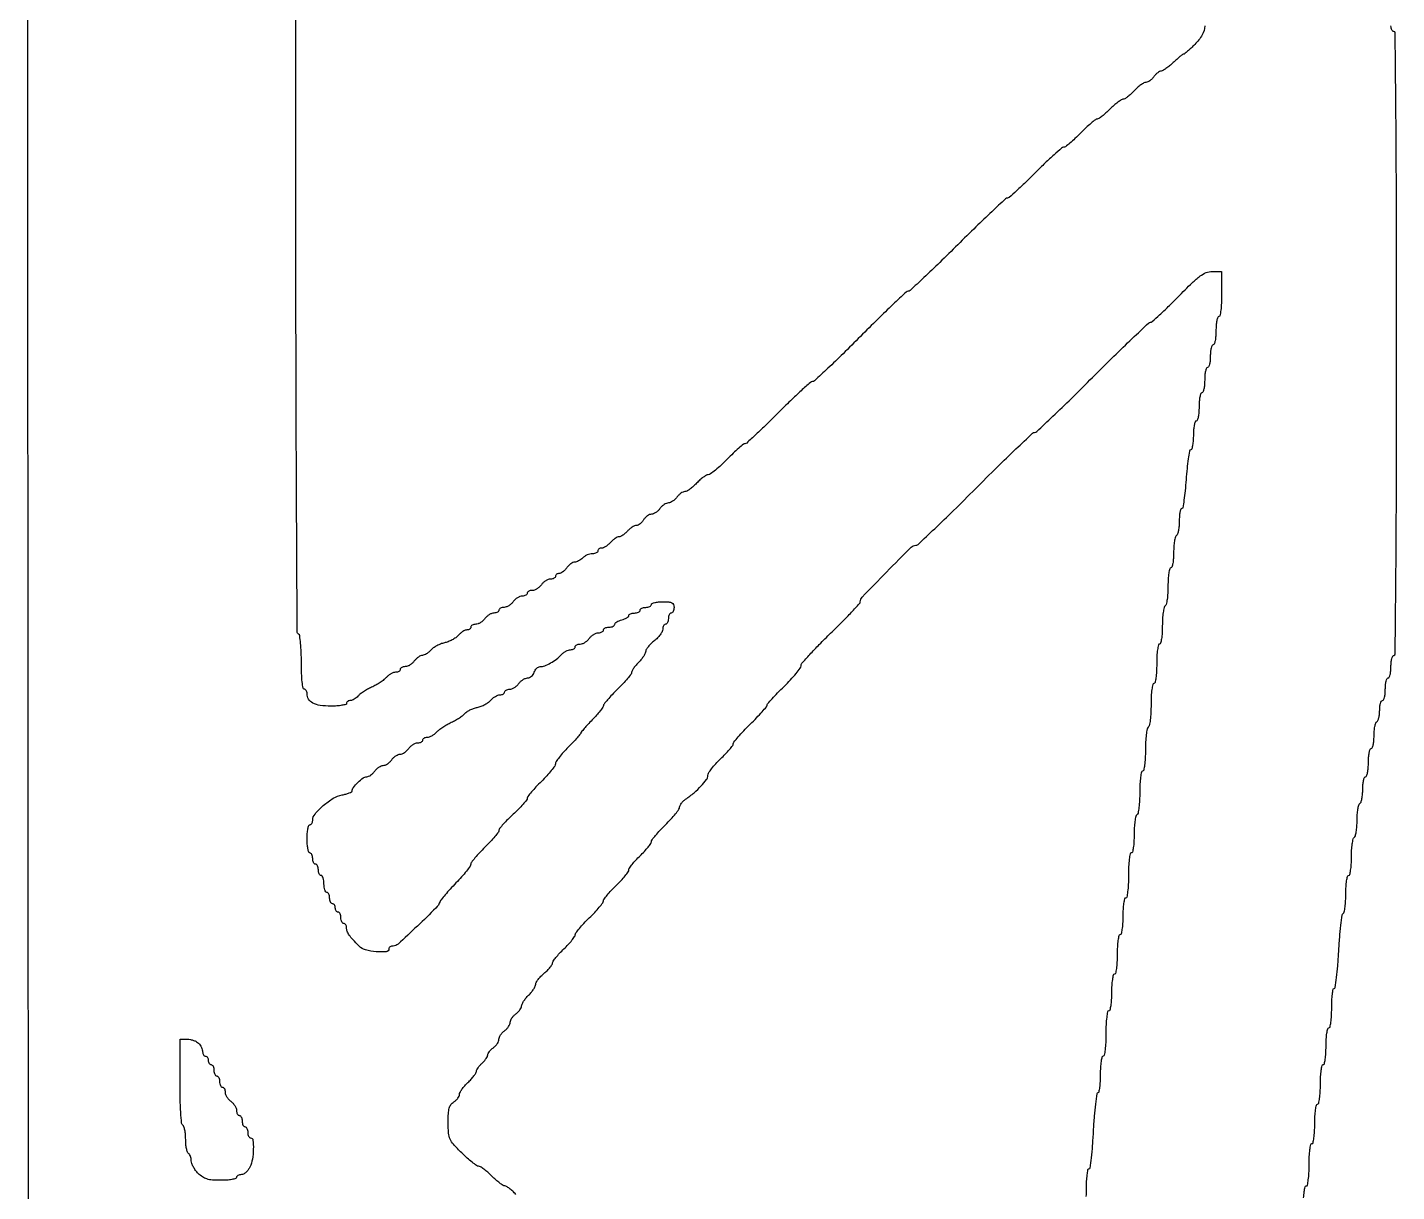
# Model space of a CAD drawing. Extents: x 70 to 555, y 312 to 2125.
# Drawn here: x 69.9 to 555, y 806 to 1218.5 of the extents above; entities that cross this region are included whole.
import ezdxf

# ---------------------------------------------------------------- set-up
doc = ezdxf.new("R2010")
doc.units = 0

msp = doc.modelspace()

# ---------------------------------------------------------------- linework, layer by layer
for points in [[(70.50177, 1779.502669, 0.000006), (70.250445, 1639.375, 0.00033)], [(70.057156, 1466.885076, 0.000115), (70, 1218.5, 0.000115), (70.057156, 970.114924, 0.00033), (70.250445, 797.625, 0.000006), (70.50177, 657.497331, 0.413685)], [(487.051183, 1218.981889, -0.127488), (486.13185, 1215.810752, -0.062486), (483.533333, 1212.466667, -0.007295), (482.165628, 1211.1383, -0.010814), (480.92566, 1210.018333, -0.006227), (479.861016, 1209.120662, -0.173732), (479.524232, 1209, 0.165063), (479.190113, 1208.88661, 0.007345), (478.218993, 1208.11875, 0.01171), (477.084752, 1207.149444, 0.00804), (475.842584, 1206, -0.016599), (474.55777, 1204.851283, -0.020978), (473.293306, 1203.88125, -0.019584), (472.190003, 1203.168959, -0.134328), (471.572445, 1203, 0.125545), (471.038954, 1202.863901, 0.040344), (470.350282, 1202.4125, 0.037324), (469.635061, 1201.765363, 0.034062), (469, 1201, -0.041141), (468.346572, 1200.234779, -0.041233), (467.577131, 1199.5875, -0.044503), (466.811118, 1199.14072, -0.11021), (466.180451, 1199, 0.129236), (465.472788, 1198.813981, 0.027097), (464.384005, 1198.11875, 0.026729), (463.174, 1197.148438, 0.022526), (462, 1196, -0.018599), (460.844058, 1194.851328, -0.023407), (459.68823, 1193.88125, -0.022509), (458.66831, 1193.173816, -0.141284), (458.065457, 1193, 0.1453), (457.436034, 1192.813145, 0.017479), (456.23777, 1191.971875, 0.019619), (454.856419, 1190.840352, 0.014966), (453.433333, 1189.5, -0.013657), (452.017562, 1188.159529, -0.018281), (450.658429, 1187.028125, -0.015618), (449.484789, 1186.178822, -0.149905), (448.901743, 1186, 0.167322), (448.28803, 1185.788709, 0.009931), (446.742575, 1184.53125, 0.014069), (444.940796, 1182.915537, 0.009853), (443, 1181, -0.010531), (441.054032, 1179.084566, -0.014879), (439.236352, 1177.46875, -0.010955), (437.676385, 1176.220093, -0.164741), (437.026518, 1176, 0.180613), (436.324476, 1175.737853, 0.004188), (433.626105, 1173.35625, 0.008775), (430.499558, 1170.449126, 0.005772), (427, 1167, -0.00511), (423.509486, 1163.550666, -0.007851), (420.411208, 1160.64375, -0.003385), (417.728795, 1158.238035, -0.183081), (417.100503, 1158, 0.189738), (416.444464, 1157.741752, 0.001094), (411.540812, 1153.153125, 0.004393), (405.970871, 1147.825169, 0.002754), (399.544884, 1141.5, -0.002851), (393.116465, 1135.174891, -0.00454), (387.538842, 1129.846875, -0.001168), (382.632848, 1125.266399, -0.189408), (381.954837, 1125, 0.190558), (381.27967, 1124.732988, 0.00126), (376.575435, 1120.3, 0.004732), (371.222681, 1115.133384, 0.002976), (365.061313, 1109, -0.003301), (358.892138, 1102.866808, -0.005221), (353.514758, 1097.7, -0.001529), (348.802061, 1093.292642, -0.189437), (348.057379, 1093, 0.183906), (347.331596, 1092.723704, 0.003019), (344.053051, 1089.76875, 0.007395), (340.272598, 1086.215973, 0.004789), (336, 1082, -0.003926), (331.741773, 1077.783685, -0.006148), (328.006427, 1074.23125, -0.002108), (324.748798, 1071.234006, -0.18703), (324.145098, 1071, 0.17401), (323.582361, 1070.798041, 0.00717), (321.920844, 1069.388657, 0.011731), (319.984875, 1067.6164, 0.007981), (317.863214, 1065.514578, -0.011553), (315.710575, 1063.412323, -0.015996), (313.679237, 1061.636216, -0.012512), (311.9328, 1060.276731, -0.157693), (311.15121, 1060.014578, 0.128834), (310.455968, 1059.82436, 0.026199), (309.375416, 1059.123032, 0.026017), (308.171849, 1058.149532, 0.021829), (307, 1057, -0.022526), (305.826, 1055.851562, -0.026729), (304.615995, 1054.88125, -0.027097), (303.527212, 1054.186019, -0.129236), (302.819549, 1054, 0.11021), (302.188882, 1053.85928, 0.044503), (301.422869, 1053.4125, 0.041233), (300.653428, 1052.765221, 0.041141), (300, 1052, -0.046192), (299.333162, 1051.234835, -0.043436), (298.524124, 1050.5875, -0.046457), (297.700861, 1050.142914, -0.100918), (297, 1050, 0.100918), (296.299139, 1049.857086, 0.046457), (295.475876, 1049.4125, 0.043436), (294.666838, 1048.765165, 0.046192), (294, 1048, -0.045643), (293.334632, 1047.234831, -0.043218), (292.529936, 1046.5875, -0.046279), (291.712973, 1046.142709, -0.101869), (291.019788, 1046, 0.104925), (290.339847, 1045.855726, 0.051085), (289.566185, 1045.4125, 0.047501), (288.82392, 1044.765071, 0.050131), (288.232073, 1044, -0.043867), (287.655301, 1043.234841, -0.044731), (286.957344, 1042.5875, -0.048775), (286.248141, 1042.14196, -0.116382), (285.646514, 1042, 0.105792), (285.008526, 1041.863484, 0.036167), (284.170903, 1041.4125, 0.034043), (283.291233, 1040.765358, 0.03324), (282.5, 1040, -0.029765), (281.719613, 1039.234575, -0.032062), (280.872135, 1038.5875, -0.033884), (280.079529, 1038.133409, -0.113615), (279.5, 1038, 0.113615), (278.920471, 1037.866591, 0.033884), (278.127865, 1037.4125, 0.032062), (277.280387, 1036.765425, 0.029765), (276.5, 1036, -0.033439), (275.70814, 1035.234645, -0.034148), (274.826608, 1034.5875, -0.036283), (273.98636, 1034.136671, -0.105367), (273.345012, 1034, 0.072708), (272.831048, 1033.924865, 0.087472), (272.395097, 1033.70625, 0.100499), (272.103659, 1033.381344, 0.133491), (272, 1033, -0.185417), (271.853387, 1032.618232, -0.090018), (271.433482, 1032.29375, -0.069864), (270.809424, 1032.073804, -0.049879), (270.071429, 1032, 0.064082), (269.223487, 1031.890877, 0.039128), (268.26875, 1031.559375, 0.038656), (267.358587, 1031.074273, 0.054664), (266.642857, 1030.5, -0.039866), (265.969202, 1029.925983, -0.035424), (265.186723, 1029.440625, -0.037162), (264.416656, 1029.105845, -0.084148), (263.792188, 1029, 0.111748), (263.17221, 1028.859685, 0.044135), (262.414832, 1028.4125, 0.040854), (261.651394, 1027.765233, 0.040366), (261, 1027, -0.038332), (260.353917, 1026.234732, -0.039803), (259.606151, 1025.5875, -0.043072), (258.871239, 1025.139145, -0.115942), (258.279241, 1025, 0.07663), (257.790518, 1024.924656, 0.089631), (257.375777, 1024.70625, 0.10076), (257.098521, 1024.381366, 0.127083), (257, 1024, -0.173062), (256.863853, 1023.618433, -0.093597), (256.477348, 1023.29375, -0.073949), (255.901422, 1023.074067, -0.054248), (255.220759, 1023, 0.091287), (254.434551, 1022.855253, 0.047927), (253.540724, 1022.4125, 0.045499), (252.683198, 1021.765149, 0.052224), (252, 1021, -0.052224), (251.316802, 1020.234851, -0.045499), (250.459276, 1019.5875, -0.047927), (249.565449, 1019.144747, -0.091287), (248.779241, 1019, 0.054248), (248.098578, 1018.925933, 0.073949), (247.522652, 1018.70625, 0.093597), (247.136147, 1018.381567, 0.173062), (247, 1018, -0.173062), (246.863853, 1017.618433, -0.093597), (246.477348, 1017.29375, -0.073949), (245.901422, 1017.074067, -0.054248), (245.220759, 1017, 0.091287), (244.434551, 1016.855253, 0.047927), (243.540724, 1016.4125, 0.045499), (242.683198, 1015.765149, 0.052224), (242, 1015, -0.052224), (241.316802, 1014.234851, -0.045499), (240.459276, 1013.5875, -0.047927), (239.565449, 1013.144747, -0.091287), (238.779241, 1013, 0.054248), (238.098578, 1012.925933, 0.073949), (237.522652, 1012.70625, 0.093597), (237.136147, 1012.381567, 0.173062), (237, 1012, -0.173062), (236.863853, 1011.618433, -0.093597), (236.477348, 1011.29375, -0.073949), (235.901422, 1011.074067, -0.054248), (235.220759, 1011, 0.091287), (234.434551, 1010.855253, 0.047927), (233.540724, 1010.4125, 0.045499), (232.683198, 1009.765149, 0.052224), (232, 1009, -0.052224), (231.316802, 1008.234851, -0.045499), (230.459276, 1007.5875, -0.047927), (229.565449, 1007.144747, -0.091287), (228.779241, 1007, 0.054248), (228.098578, 1006.925933, 0.073949), (227.522652, 1006.70625, 0.093597), (227.136147, 1006.381567, 0.173062), (227, 1006, -0.133491), (226.896341, 1005.618656, -0.100499), (226.604903, 1005.29375, -0.087472), (226.168952, 1005.075135, -0.072708), (225.654988, 1005, 0.103438), (225.016726, 1004.866531, 0.036798), (224.18846, 1004.42915, 0.034623), (223.323536, 1003.800333, 0.034359), (222.551295, 1003.056681, -0.05589), (221.651553, 1002.261845, -0.029756), (220.385276, 1001.481278, -0.029215), (218.980366, 1000.829283, -0.039993), (217.647249, 1000.422523, 0.039195), (216.324356, 1000.021185, 0.029929), (214.950476, 999.386527, 0.030654), (213.728789, 998.630979, 0.060369), (212.883646, 997.865842, -0.03881), (212.160158, 997.15189, -0.037333), (211.326007, 996.548091, -0.039719), (210.509197, 996.13058, -0.0986), (209.853464, 996, 0.108353), (209.209565, 995.858806, 0.044932), (208.432831, 995.4125, 0.041686), (207.655949, 994.765207, 0.042098), (207, 994, -0.052224), (206.316802, 993.234851, -0.045499), (205.459276, 992.5875, -0.047927), (204.565449, 992.144747, -0.091287), (203.779241, 992, 0.054248), (203.098578, 991.925933, 0.073949), (202.522652, 991.70625, 0.093597), (202.136147, 991.381567, 0.173062), (202, 991, -0.160289), (201.874498, 990.618574, -0.096675), (201.520393, 990.29375, -0.078271), (200.991699, 990.074371, -0.059344), (200.367295, 990, 0.085935), (199.625539, 989.871566, 0.040803), (198.739117, 989.470964, 0.038856), (197.85671, 988.88817, 0.044458), (197.117295, 988.199027, -0.045272), (196.24729, 987.390808, -0.01769), (194.913985, 986.433421, -0.01734), (193.389328, 985.492995, -0.020642), (191.88776, 984.717481, 0.018751), (190.412418, 983.962563, 0.017631), (188.966431, 983.084531, 0.017915), (187.740969, 982.215576, 0.056422), (187.015316, 981.518454, -0.047654), (186.43133, 980.937453, -0.041341), (185.720639, 980.446046, -0.043432), (184.996277, 980.108985, -0.0874), (184.377555, 980, 0.070908), (183.851101, 979.924963, 0.086403), (183.404657, 979.70625, 0.100269), (183.106184, 979.381339, 0.136626), (183, 979, -0.333489), (182.70643, 978.608801, -0.026416), (181.363393, 978.29375, -0.027524), (179.564308, 978.072139, -0.016884), (177.428571, 978, -0.033846), (173.655425, 978.255702, -0.087333), (171.064073, 979.084513, -0.133191), (169.555967, 980.485526, -0.140252), (169, 982.428571, 0.061768), (168.925485, 983.02945, 0.080164), (168.70625, 983.538393, 0.09778), (168.381386, 983.879052, 0.154765), (168, 984, -0.368182), (167.576531, 984.360727, -0.013538), (167.27648, 986.610246, -0.017744), (167.066269, 989.60645, -0.00864), (167, 993.440983, 0.009825), (166.927807, 997.114385, 0.014948), (166.707154, 1000.298201, 0.009784), (166.398282, 1002.889062, 0.223356), (166, 1003.5, -0.258643), (165.50636, 1004.380384, -0.000049), (165.251882, 1058.102117, -0.000855), (165.057705, 1124.394307, -0.000305), (165, 1219.059017, -0.000303), (165.057409, 1313.918633, -0.000861)], [(554.491192, 1221.486437, 0.000159), (554.747727, 1248.75, 0.001675)], [(522.069433, 803.756986, -0.022889), (522.285714, 806, -0.020168), (522.594567, 807.676067, -0.350432), (523, 808, 0.354925), (523.409838, 808.332853, 0.018508), (523.716667, 810.125, 0.02162), (523.931377, 812.522473, 0.011522), (524, 815.5, -0.011522), (524.068623, 818.477527, -0.02162), (524.283333, 820.875, -0.018508), (524.590162, 822.667147, -0.354925), (525, 823, 0.350432), (525.405433, 823.323933, 0.020168), (525.714286, 825, 0.022889), (525.930567, 827.243014, 0.01259), (526, 830, -0.01259), (526.069433, 832.756986, -0.022889), (526.285714, 835, -0.020168), (526.594567, 836.676067, -0.350432), (527, 837, 0.350432), (527.405433, 837.323933, 0.020168), (527.714286, 839, 0.022889), (527.930567, 841.243014, 0.01259), (528, 844, -0.01259), (528.069433, 846.756986, -0.022889), (528.285714, 849, -0.020168), (528.594567, 850.676067, -0.350432), (529, 851, 0.345347), (529.400526, 851.314102, 0.022017), (529.711538, 852.875, 0.024301), (529.929639, 854.963427, 0.013867), (530, 857.5, -0.013867), (530.070361, 860.036573, -0.024301), (530.288462, 862.125, -0.022017), (530.599474, 863.685898, -0.345347), (531, 864, 0.350432), (531.405433, 864.323933, 0.020168), (531.714286, 866, 0.022889), (531.930567, 868.243014, 0.01259), (532, 871, -0.011916), (532.06397, 873.683754, -0.019649), (532.260985, 875.94375, -0.014465), (532.536958, 877.707908, -0.361263), (532.888461, 878, 0.373526), (533.264087, 878.326112, 0.004401), (533.728509, 881.821767, 0.010549), (534.159199, 886.021868, 0.006381), (534.500571, 891.010271, -0.006141), (534.842108, 896.03652, -0.009543), (535.272466, 900.359969, -0.004321), (535.735801, 903.990384, -0.22405), (536.11211, 904.569288, 0.211239), (536.461969, 905.079728, 0.01454), (536.739182, 906.848879, 0.018731), (536.935493, 909.051415, 0.01286), (537, 911.559017, -0.014034), (537.070479, 914.069583, -0.024479), (537.288814, 916.139754, -0.022248), (537.600091, 917.687125, -0.344703), (538, 918, 0.344703), (538.399909, 918.312875, 0.022248), (538.711186, 919.860246, 0.024479), (538.929521, 921.930417, 0.014034), (539, 924.440983, -0.014475), (539.072748, 926.953428, -0.020711), (539.29375, 929.171475, -0.017258), (539.607273, 930.942244, -0.204655), (540, 931.5, 0.193442), (540.390806, 932.030344, 0.02194), (540.70625, 933.517439, 0.023992), (540.927088, 935.393511, 0.017301), (541, 937.5, -0.017301), (541.072912, 939.606489, -0.023992), (541.29375, 941.482561, -0.02194), (541.609194, 942.969656, -0.193442), (542, 943.5, 0.179846), (542.388891, 943.999702, 0.027581), (542.70625, 945.241025, 0.027868), (542.926887, 946.813184, 0.02093), (543, 948.559017, -0.021227), (543.072294, 950.261135, -0.03416), (543.29375, 951.695461, -0.037703), (543.611648, 952.73472, -0.308946), (544, 953, 0.322437), (544.389817, 953.280551, 0.031449), (544.70625, 954.46875, 0.03053), (544.927795, 956.083446, 0.01883), (545, 958, -0.01883), (545.072205, 959.916554, -0.03053), (545.29375, 961.53125, -0.031449), (545.610183, 962.719449, -0.322437), (546, 963, 0.308946), (546.388352, 963.26528, 0.037703), (546.70625, 964.304539, 0.03416), (546.927706, 965.738865, 0.021227), (547, 967.440983, -0.02093), (547.073113, 969.186816, -0.027868), (547.29375, 970.758975, -0.027581), (547.611109, 972.000298, -0.179846), (548, 972.5, 0.159713), (548.386693, 972.95866, 0.035556), (548.70625, 973.947275, 0.033489), (548.926586, 975.196361, 0.026918), (549, 976.559017, -0.027497), (549.072564, 977.877484, -0.043243), (549.29375, 978.989211, -0.053437), (549.614478, 979.770364, -0.275259), (550, 980, 0.295869), (550.387127, 980.251055, 0.04382), (550.70625, 981.175, 0.037669), (550.92761, 982.467056, 0.023598), (551, 984, -0.023598), (551.07239, 985.532944, -0.037669), (551.29375, 986.825, -0.04382), (551.612873, 987.748945, -0.295869), (552, 988, 0.295869), (552.387127, 988.251055, 0.04382), (552.70625, 989.175, 0.037669), (552.92761, 990.467056, 0.023598), (553, 992, -0.023598), (553.07239, 993.532944, -0.037669), (553.29375, 994.825, -0.04382), (553.612873, 995.748945, -0.295869), (554, 996, 0.411381), (554.49123, 996.486498, 0.000158), (554.747738, 1023.875, 0.001668), (554.942205, 1057.90726, 0.000595), (555, 1106.5, 0.000595), (554.942205, 1155.09274, 0.001668), (554.747738, 1189.125, 0.000158), (554.49123, 1216.513502, 0.411381), (554, 1217, -0.191087), (553.618118, 1217.151477, -0.088204), (553.29375, 1217.5875, -0.068025), (553.073693, 1218.234582, -0.048028), (553, 1219, -0.048028)], [(243, 805, 0.018599), (241.844058, 806.148672, 0.023407), (240.68823, 807.11875, 0.022509), (239.66831, 807.826184, 0.141284), (239.065457, 808, -0.1453), (238.436034, 808.186855, -0.017479), (237.23777, 809.028125, -0.019619), (235.856419, 810.159648, -0.014966), (234.433333, 811.5, 0.015617), (233.006589, 812.840295, 0.020262), (231.614153, 813.971875, 0.018379), (230.403213, 814.809494, 0.143061), (229.751016, 815, -0.155966), (229.062008, 815.220282, -0.012402), (227.510602, 816.38427, -0.015863), (225.703123, 817.907327, -0.011474), (223.784349, 819.712408, -0.013322), (220.842975, 822.768141, -0.080493), (219.64262, 824.604081, -0.087571), (219.131625, 826.659112, -0.017256), (219, 830.471861, -0.01255), (219.081157, 833.704763, -0.054391), (219.384323, 835.596912, -0.093295), (219.987922, 836.835057, -0.093495), (221, 837.767927, 0.046058), (221.765122, 838.349937, 0.045777), (222.4125, 839.063284, 0.049708), (222.857122, 839.794817, 0.112166), (223, 840.423708, -0.127416), (223.186817, 841.144908, -0.027265), (223.88125, 842.248991, -0.026831), (224.851581, 843.474733, -0.022758), (226, 844.661987, 0.017879), (227.148711, 845.826591, 0.022692), (228.11875, 846.98436, 0.021545), (228.828644, 848.002359, 0.142415), (229, 848.591765, -0.119014), (229.130984, 849.134259, -0.032161), (229.5875, 849.899091, -0.030656), (230.234521, 850.726399, -0.027562), (231, 851.5, 0.028188), (231.765463, 852.275522, 0.031068), (232.4125, 853.108544, 0.032673), (232.868286, 853.881205, 0.117443), (233, 854.434228, -0.126007), (233.135938, 854.965071, -0.040203), (233.5875, 855.651678, -0.037202), (234.234632, 856.365434, -0.033869), (235, 857, 0.046192), (235.765165, 857.666838, 0.043436), (236.4125, 858.475876, 0.046457), (236.857086, 859.299139, 0.100918), (237, 860, -0.100918), (237.142914, 860.700861, -0.046457), (237.5875, 861.524124, -0.043436), (238.234835, 862.333162, -0.046192), (239, 863, 0.046192), (239.765165, 863.666838, 0.043436), (240.4125, 864.475876, 0.046457), (240.857086, 865.299139, 0.100918), (241, 866, -0.100918), (241.142914, 866.700861, -0.046457), (241.5875, 867.524124, -0.043436), (242.234835, 868.333162, -0.046192), (243, 869, 0.039628), (243.765245, 869.649462, 0.040482), (244.4125, 870.407202, 0.043766), (244.860091, 871.156398, 0.113243), (245, 871.766214, -0.11707), (245.159467, 872.437959, -0.028202), (245.734375, 873.436155, -0.027424), (246.54307, 874.536564, -0.024203), (247.5, 875.590909, 0.024922), (248.456904, 876.648275, 0.027923), (249.265625, 877.757694, 0.028846), (249.839237, 878.767968, 0.115184), (250, 879.456561, -0.135037), (250.18918, 880.144263, -0.030018), (250.88125, 881.162575, -0.029096), (251.8516, 882.279899, -0.024505), (253, 883.346546, 0.020598), (254.148624, 884.39681, 0.025822), (255.11875, 885.465102, 0.025517), (255.821531, 886.419685, 0.146944), (256, 887.013841, -0.154421), (256.203623, 887.657432, -0.015814), (257.175, 888.949996, -0.018549), (258.468003, 890.44465, -0.013778), (260, 892, 0.013782), (261.531996, 893.555377, 0.018553), (262.825, 895.050111, 0.015821), (263.796345, 896.342762, 0.154405), (264, 896.986523, -0.163312), (264.224755, 897.656287, -0.011526), (265.46875, 899.224604, -0.015322), (267.084621, 901.051145, -0.010909), (269, 903, 0.010815), (270.915392, 904.948135, 0.015212), (272.53125, 906.772466, 0.011384), (273.776392, 908.338683, 0.163668), (274, 909.003501, -0.160564), (274.214707, 909.654867, -0.013461), (275.321875, 911.070467, -0.016834), (276.776306, 912.71435, -0.012196), (278.5, 914.44847, 0.012887), (280.223608, 916.187301, 0.017599), (281.678125, 917.845569, 0.014497), (282.778814, 919.276009, 0.15801), (283, 919.958446, -0.152064), (283.208366, 920.62773, -0.016771), (284.175, 921.933724, -0.019238), (285.468072, 923.440622, -0.014435), (287, 925, 0.013782), (288.531996, 926.555377, 0.018553), (289.825, 928.050111, 0.015821), (290.796345, 929.342762, 0.154405), (291, 929.986523, -0.163312), (291.224755, 930.656287, -0.011526), (292.46875, 932.224604, -0.015322), (294.084621, 934.051145, -0.010909), (296, 936, 0.012802), (297.915109, 937.963391, 0.017455), (299.53125, 939.834393, 0.01437), (300.75424, 941.447179, 0.156269), (301, 942.214317, -0.117273), (301.147249, 942.833486, -0.044127), (301.61997, 943.595669, -0.04067), (302.302988, 944.36716, -0.039079), (303.110537, 945.029241, 0.023251), (306.105644, 947.330386, 0.028623), (308.66225, 949.754647, 0.028617), (310.520601, 951.97212, 0.161456), (311, 953.418035, -0.14257), (311.254101, 954.291068, -0.020727), (312.321875, 955.825642, -0.022065), (313.776891, 957.576134, -0.01729), (315.5, 959.345408, 0.010826), (317.22387, 961.070282, 0.015262), (318.678125, 962.685732, 0.011387), (319.799446, 964.073395, 0.165709), (320, 964.661916, -0.172572), (320.219479, 965.278887, -0.00709), (321.75434, 967.109542, -0.011627), (323.683879, 969.243365, -0.007913), (325.972222, 971.583333, 0.006133), (328.262855, 973.909016, 0.00921), (330.198264, 975.998559, 0.004734), (331.774289, 977.798257, 0.170445), (331.972222, 978.30538, -0.171531), (332.171069, 978.811686, -0.004761), (333.75434, 980.604144, -0.009258), (335.698718, 982.684825, -0.006163), (338, 985, 0.011115), (340.298406, 987.358542, 0.015541), (342.2375, 989.573091, 0.011842), (343.726831, 991.474672, 0.161568), (344, 992.297972, -0.181214), (344.33095, 993.181131, -0.005061), (347.084375, 996.275274, -0.009752), (350.476221, 999.866735, -0.006471), (354.5, 1003.859505, 0.004323), (358.524555, 1007.818874, 0.006737), (361.915625, 1011.305938, 0.002489), (364.760319, 1014.341256, 0.189214), (365, 1014.951941, -0.193919), (365.680568, 1016.640727, -0.002222), (374.293536, 1025.512239, -0.00218), (382.994339, 1034.317755, -0.199334), (384.637653, 1035, 0.190491), (385.458046, 1035.324324, 0.001184), (391.35318, 1040.875, 0.004583), (398.055569, 1047.333203, 0.002878), (405.778249, 1055, -0.002513), (413.489941, 1062.667071, -0.004025), (420.157608, 1069.125, -0.000916), (426.042428, 1074.713058, -0.191725), (426.763238, 1075, 0.191136), (427.483714, 1075.285861, 0.000957), (433.240208, 1080.728125, 0.004111), (439.76649, 1087.024653, 0.002569), (447.310238, 1094.5, -0.002355), (454.847668, 1101.975505, -0.003781), (461.35397, 1108.271875, -0.00081), (467.105038, 1113.73601, -0.191853), (467.767716, 1114, 0.184456), (468.396485, 1114.240131, 0.003474), (471.04708, 1116.64375, 0.007983), (474.108706, 1119.550674, 0.005197), (477.55496, 1123, -0.005821), (482.552064, 1127.989082, -0.033627), (485.391619, 1130.408723, -0.066569), (487.535952, 1131.595684, -0.093423), (489.680967, 1132), (493, 1132), (493, 1124, -0.010616), (492.932089, 1120.801826, -0.020476), (492.71875, 1118.25, -0.01702), (492.413821, 1116.340974, -0.358912), (492, 1116, 0.322437), (491.610183, 1115.719449, 0.031449), (491.29375, 1114.53125, 0.03053), (491.072205, 1112.916554, 0.01883), (491, 1111, -0.01883), (490.927795, 1109.083446, -0.03053), (490.70625, 1107.46875, -0.031449), (490.389817, 1106.280551, -0.322437), (490, 1106, 0.295869), (489.612873, 1105.748945, 0.04382), (489.29375, 1104.825, 0.037669), (489.07239, 1103.532944, 0.023598), (489, 1102, -0.023598), (488.92761, 1100.467056, -0.037669), (488.70625, 1099.175, -0.04382), (488.387127, 1098.251055, -0.295869), (488, 1098, 0.31052), (487.611488, 1097.732972, 0.036969), (487.29375, 1096.678125, 0.033738), (487.072283, 1095.224757, 0.020945), (487, 1093.5, -0.020945), (486.927717, 1091.775243, -0.033738), (486.70625, 1090.321875, -0.036969), (486.388512, 1089.267028, -0.31052), (486, 1089, 0.322437), (485.610183, 1088.719449, 0.031449), (485.29375, 1087.53125, 0.03053), (485.072205, 1085.916554, 0.01883), (485, 1084, -0.01883), (484.927795, 1082.083446, -0.03053), (484.70625, 1080.46875, -0.031449), (484.389817, 1079.280551, -0.322437), (484, 1079, 0.320612), (483.610394, 1078.721553, 0.032289), (483.29375, 1077.555729, 0.031023), (483.072216, 1075.967922, 0.019153), (483, 1074.083333, -0.017947), (482.931496, 1072.175412, -0.026481), (482.723067, 1070.513021, -0.02467), (482.425793, 1069.226062, -0.243287), (482.05725, 1068.833333, 0.268245), (481.657953, 1068.365752, 0.007157), (481.185748, 1065.586979, 0.013093), (480.750794, 1062.202823, 0.008359), (480.414296, 1058.25, -0.007803), (480.084151, 1054.320095, -0.01284), (479.668019, 1051.010937, -0.006451), (479.221097, 1048.304842, -0.363391), (478.857046, 1048, 0.326216), (478.522567, 1047.755787, 0.029716), (478.251757, 1046.695461, 0.029507), (478.061863, 1045.261336, 0.018164), (478, 1043.559017, -0.02093), (477.926887, 1041.813184, -0.027868), (477.70625, 1040.241025, -0.027581), (477.388891, 1038.999702, -0.179846), (477, 1038.5, 0.194165), (476.60908, 1037.967949, 0.021638), (476.29375, 1036.465225, 0.023783), (476.072902, 1034.570094, 0.017115), (476, 1032.440983, -0.017292), (475.927848, 1030.35528, -0.028158), (475.70625, 1028.598289, -0.027462), (475.390894, 1027.290799, -0.331172), (475, 1027, 0.344703), (474.600091, 1026.687125, 0.022248), (474.288814, 1025.139754, 0.024479), (474.070479, 1023.069583, 0.014034), (474, 1020.559017, -0.014475), (473.927252, 1018.046572, -0.020711), (473.70625, 1015.828525, -0.017258), (473.392727, 1014.057756, -0.204655), (473, 1013.5, 0.204655), (472.607273, 1012.942244, 0.017258), (472.29375, 1011.171475, 0.020711), (472.072748, 1008.953428, 0.014475), (472, 1006.440983, -0.014034), (471.929521, 1003.930417, -0.024479), (471.711186, 1001.860246, -0.022248), (471.399909, 1000.312875, -0.344703), (471, 1000, 0.350432), (470.594567, 999.676067, 0.020168), (470.285714, 998, 0.022889), (470.069433, 995.756986, 0.01259), (470, 993, -0.01259), (469.930567, 990.243014, -0.022889), (469.714286, 988, -0.020168), (469.405433, 986.323933, -0.350432), (469, 986, 0.354422), (468.590659, 985.668156, 0.018695), (468.283598, 983.889754, 0.021763), (468.068713, 981.510506, 0.011639), (468, 978.559017, -0.012539), (467.927367, 975.663205, -0.018327), (467.70625, 973.122275, -0.014001), (467.394315, 971.07843, -0.21256), (467, 970.5, 0.21256), (466.605685, 969.92157, 0.014001), (466.29375, 967.877725, 0.018327), (466.072633, 965.336795, 0.012539), (466, 962.440983, -0.011639), (465.931287, 959.489494, -0.021763), (465.716402, 957.110246, -0.018695), (465.409341, 955.331844, -0.354422), (465, 955, 0.354422), (464.590659, 954.668156, 0.018695), (464.283598, 952.889754, 0.021763), (464.068713, 950.510506, 0.011639), (464, 947.559017, -0.012539), (463.927367, 944.663205, -0.018327), (463.70625, 942.122275, -0.014001), (463.394315, 940.07843, -0.21256), (463, 939.5, 0.204655), (462.607273, 938.942244, 0.017258), (462.29375, 937.171475, 0.020711), (462.072748, 934.953428, 0.014475), (462, 932.440983, -0.014034), (461.929521, 929.930417, -0.024479), (461.711186, 927.860246, -0.022248), (461.399909, 926.312875, -0.344703), (461, 926, 0.358912), (460.586179, 925.659026, 0.01702), (460.28125, 923.75, 0.020476), (460.067911, 921.198174, 0.010616), (460, 918, -0.010616), (459.932089, 914.801826, -0.020476), (459.71875, 912.25, -0.01702), (459.413821, 910.340974, -0.358912), (459, 910, 0.345347), (458.599474, 909.685898, 0.022017), (458.288462, 908.125, 0.024301), (458.070361, 906.036573, 0.013867), (458, 903.5, -0.013867), (457.929639, 900.963427, -0.024301), (457.711538, 898.875, -0.022017), (457.400526, 897.314102, -0.345347), (457, 897, 0.350432), (456.594567, 896.676067, 0.020168), (456.285714, 895, 0.022889), (456.069433, 892.756986, 0.01259), (456, 890, -0.01259), (455.930567, 887.243014, -0.022889), (455.714286, 885, -0.020168), (455.405433, 883.323933, -0.350432), (455, 883, 0.345347), (454.599474, 882.685898, 0.022017), (454.288462, 881.125, 0.024301), (454.070361, 879.036573, 0.013867), (454, 876.5, -0.013867), (453.929639, 873.963427, -0.024301), (453.711538, 871.875, -0.022017), (453.400526, 870.314102, -0.345347), (453, 870, 0.358912), (452.586179, 869.659026, 0.01702), (452.28125, 867.75, 0.020476), (452.067911, 865.198174, 0.010616), (452, 862, -0.010616), (451.932089, 858.801826, -0.020476), (451.71875, 856.25, -0.01702), (451.413821, 854.340974, -0.358912), (451, 854, 0.345347), (450.599474, 853.685898, 0.022017), (450.288462, 852.125, 0.024301), (450.070361, 850.036573, 0.013867), (450, 847.5, -0.012705), (449.936666, 845.007993, -0.020917), (449.741679, 842.909375, -0.016228), (449.467821, 841.28407, -0.356951), (449.120609, 841, 0.375425), (448.749017, 840.675214, 0.004019), (448.287142, 837.034375, 0.010072), (447.858652, 832.67621, 0.006088), (447.518165, 827.5, -0.006214), (447.17637, 822.323802, -0.010278), (446.743852, 817.965625, -0.004182), (446.276621, 814.330657, -0.374861), (445.897556, 814, 0.360598), (445.542568, 813.705719, 0.014734), (445.263657, 811.94375, 0.019846), (445.064627, 809.683745, 0.012039), (445, 807, -0.01259), (444.930567, 804.243014, -0.022889)]]:
    msp.add_lwpolyline(points, format="xyb")
for points in [[(299, 1013, -0.048028), (298.926307, 1012.234582, -0.068025), (298.70625, 1011.5875, -0.088204), (298.381882, 1011.151477, -0.191087), (298, 1011, 0.191087), (297.618118, 1010.848523, 0.088204), (297.29375, 1010.4125, 0.068025), (297.073693, 1009.765418, 0.048028), (297, 1009, -0.048028), (296.926307, 1008.234582, -0.068025), (296.70625, 1007.5875, -0.088204), (296.381882, 1007.151477, -0.191087), (296, 1007, 0.170124), (295.617746, 1006.866062, 0.093699), (295.291084, 1006.485937, 0.074492), (295.068527, 1005.919432, 0.055166), (294.990926, 1005.25, -0.119034), (294.784961, 1004.416082, -0.037803), (294.105932, 1003.32006, -0.0353), (293.136189, 1002.170615, -0.032728), (291.990926, 1001.137438, 0.025434), (290.846009, 1000.134453, 0.030336), (289.878584, 999.074671, 0.031561), (289.189879, 998.102008, 0.139141), (289, 997.432893, -0.116268), (288.839976, 996.754026, -0.028477), (288.265625, 995.750742, -0.027637), (287.456919, 994.646529, -0.024507), (286.5, 993.590909, 0.020405), (285.542908, 992.55234, 0.024542), (284.734375, 991.49911, 0.024345), (284.151199, 990.562613, 0.127758), (284, 989.980531, -0.164489), (283.779073, 989.327143, -0.011056), (282.53125, 987.765719, -0.014957), (280.915425, 985.946477, -0.010598), (279, 984, 0.009026), (277.084336, 982.065483, 0.013057), (275.46875, 980.283055, 0.008695), (274.199776, 978.754382, 0.170485), (274, 978.185506, -0.157194), (273.820256, 977.627906, -0.011169), (272.825, 976.307807, -0.014877), (271.532277, 974.767094, -0.010641), (270, 973.119437, 0.005943), (268.467107, 971.501862, 0.008979), (267.175, 970.054199, 0.004451), (266.120851, 968.807287, 0.174984), (266, 968.472539, -0.18071), (265.87432, 968.136155, -0.003799), (264.678125, 966.779762, -0.008321), (263.224607, 965.209979, -0.005449), (261.5, 963.447368, 0.014154), (259.776597, 961.623528, 0.018797), (258.321875, 959.865234, 0.016332), (257.233984, 958.344424, 0.14814), (257, 957.572018, -0.155159), (256.751582, 956.790763, -0.01489), (255.535808, 955.176478, -0.01784), (253.924636, 953.305628, -0.013153), (252.015515, 951.348334, 0.010679), (250.10495, 949.408851, 0.014992), (248.490665, 947.592444, 0.0112), (247.244336, 946.032711, 0.160876), (247.015515, 945.370624, -0.166774), (246.781638, 944.718278, -0.01216), (245.535808, 943.236368, -0.015926), (243.916496, 941.516291, -0.011344), (242, 939.691005, 0.01155), (240.084628, 937.865285, 0.016234), (238.46875, 936.1439, 0.01246), (237.228735, 934.660935, 0.169468), (237, 934.005457, -0.163598), (236.776166, 933.339669, -0.011412), (235.53125, 931.773041, -0.015233), (233.91539, 929.948276, -0.010834), (232, 928, 0.010962), (230.084629, 926.050739, 0.015383), (228.46875, 924.222953, 0.011607), (227.225396, 922.65345, 0.163112), (227, 921.980906, -0.158838), (226.77559, 921.292318, -0.009824), (225.457812, 919.557919, -0.013779), (223.761242, 917.531122, -0.009729), (221.75, 915.345849, 0.005727), (219.71108, 913.165783, 0.007842), (217.929662, 911.154307, 0.005381), (216.487538, 909.436487, 0.08684), (216.116935, 908.780674, -0.112396), (214.649798, 906.466203, -0.005474), (208.089574, 900.091911, -0.003844), (201.227258, 893.668315, -0.188357), (199.516129, 893, 0.06413), (198.936481, 892.925347, 0.081909), (198.445363, 892.70625, 0.098661), (198.116789, 892.38136, 0.149691), (198, 892, -0.391159), (197.044936, 890.96598, -0.042336), (193.494494, 890.984705, -0.042443), (189.675, 891.658966, -0.133099), (187.438561, 892.951993, -0.010433), (185.228508, 895.272236, -0.035391), (183.932075, 896.910427, -0.055904), (183.23309, 898.230346, -0.094108), (183, 899.457794, 0.062994), (182.925414, 900.047453, 0.081082), (182.70625, 900.546977, 0.09826), (182.381371, 900.881244, 0.152094), (182, 901, -0.191087), (181.618118, 901.151477, -0.088204), (181.29375, 901.5875, -0.068025), (181.073693, 902.234582, -0.048028), (181, 903, 0.048028), (180.926307, 903.765418, 0.068025), (180.70625, 904.4125, 0.088204), (180.381882, 904.848523, 0.191087), (180, 905, -0.148195), (179.618646, 905.115568, -0.098894), (179.29375, 905.440625, -0.082425), (179.074694, 905.926543, -0.064853), (179, 906.5, 0.064853), (178.925306, 907.073457, 0.082425), (178.70625, 907.559375, 0.098894), (178.381354, 907.884432, 0.148195), (178, 908, -0.191087), (177.618118, 908.151477, -0.088204), (177.29375, 908.5875, -0.068025), (177.073693, 909.234582, -0.048028), (177, 910, 0.048028), (176.926307, 910.765418, 0.068025), (176.70625, 911.4125, 0.088204), (176.381882, 911.848523, 0.191087), (176, 912, -0.254951), (175.615738, 912.209557, -0.06271), (175.29375, 912.88125, -0.048861), (175.072766, 913.850749, -0.031626), (175, 915, 0.031626), (174.927234, 916.149251, 0.048861), (174.70625, 917.11875, 0.06271), (174.384262, 917.790443, 0.254951), (174, 918, -0.191087), (173.618118, 918.151477, -0.088204), (173.29375, 918.5875, -0.068025), (173.073693, 919.234582, -0.048028), (173, 920, 0.048028), (172.926307, 920.765418, 0.068025), (172.70625, 921.4125, 0.088204), (172.381882, 921.848523, 0.191087), (172, 922, -0.191087), (171.618118, 922.151477, -0.088204), (171.29375, 922.5875, -0.068025), (171.073693, 923.234582, -0.048028), (171, 924, 0.048028), (170.926307, 924.765418, 0.068025), (170.70625, 925.4125, 0.088204), (170.381882, 925.848523, 0.191087), (170, 926, -0.322437), (169.610183, 926.280551, -0.031449), (169.29375, 927.46875, -0.03053), (169.072205, 929.083446, -0.01883), (169, 931, -0.01883), (169.072205, 932.916554, -0.03053), (169.29375, 934.53125, -0.031449), (169.610183, 935.719449, -0.322437), (170, 936, 0.151278), (170.381367, 936.118088, 0.098399), (170.70625, 936.450417, 0.081363), (170.925391, 936.94708, 0.063376), (171, 937.533333, -0.177119), (171.821339, 939.779201, -0.038917), (174.755436, 942.751087, -0.040745), (178.302756, 945.351407, -0.091672), (181.403192, 946.547817, 0.018549), (182.781492, 946.859709, 0.028528), (183.943438, 947.240481, 0.027653), (184.80435, 947.634279, 0.278508), (185, 947.958281, -0.168183), (185.429605, 949.199349, -0.032309), (187.043178, 950.998435, -0.032503), (188.878145, 952.576046, -0.162699), (190.146536, 953, 0.108353), (190.790435, 953.141194, 0.044932), (191.567169, 953.5875, 0.041686), (192.344051, 954.234793, 0.042098), (193, 955, -0.046192), (193.666838, 955.765165, -0.043436), (194.475876, 956.4125, -0.046457), (195.299139, 956.857086, -0.100918), (196, 957, 0.100918), (196.700861, 957.142914, 0.046457), (197.524124, 957.5875, 0.043436), (198.333162, 958.234835, 0.046192), (199, 959, -0.046192), (199.666838, 959.765165, -0.043436), (200.475876, 960.4125, -0.046457), (201.299139, 960.857086, -0.100918), (202, 961, 0.100918), (202.700861, 961.142914, 0.046457), (203.524124, 961.5875, 0.043436), (204.333162, 962.234835, 0.046192), (205, 963, -0.052224), (205.683198, 963.765149, -0.045499), (206.540724, 964.4125, -0.047927), (207.434551, 964.855253, -0.091287), (208.220759, 965, 0.054248), (208.901422, 965.074067, 0.073949), (209.477348, 965.29375, 0.093597), (209.863853, 965.618433, 0.173062), (210, 966, -0.160289), (210.125502, 966.381426, -0.096675), (210.479607, 966.70625, -0.078271), (211.008301, 966.925629, -0.059344), (211.632705, 967, 0.085935), (212.374461, 967.128434, 0.040803), (213.260883, 967.529036, 0.038856), (214.14329, 968.11183, 0.044458), (214.882705, 968.800973, -0.045272), (215.75271, 969.609192, -0.01769), (217.086015, 970.566579, -0.01734), (218.610672, 971.507005, -0.020642), (220.11224, 972.282519, 0.01802), (221.583658, 973.032717, 0.017298), (223.017898, 973.896587, 0.017524), (224.228062, 974.745567, 0.057882), (224.931338, 975.417267, -0.07599), (225.615113, 976.024752, -0.029638), (226.717795, 976.649444, -0.028503), (228.012216, 977.195479, -0.031509), (229.318157, 977.569879, 0.038824), (230.654301, 977.974155, 0.029856), (232.039361, 978.611241, 0.030604), (233.268927, 979.368475, 0.060865), (234.116354, 980.134158, -0.044399), (234.856162, 980.848098, -0.039478), (235.738841, 981.451909, -0.041604), (236.625525, 981.867044, -0.088912), (237.367295, 982, 0.059344), (237.991699, 982.074371, 0.078271), (238.520393, 982.29375, 0.096675), (238.874498, 982.618574, 0.160289), (239, 983, -0.173062), (239.136147, 983.381567, -0.093597), (239.522652, 983.70625, -0.073949), (240.098578, 983.925933, -0.054248), (240.779241, 984, 0.091287), (241.565449, 984.144747, 0.047927), (242.459276, 984.5875, 0.045499), (243.316802, 985.234851, 0.052224), (244, 986, -0.0504), (244.678211, 986.765148, -0.044936), (245.520929, 987.4125, -0.047569), (246.393169, 987.855734, -0.094047), (247.153372, 988, 0.105456), (247.855226, 988.149695, 0.071509), (248.548833, 988.5875, 0.06739), (249.129225, 989.23552, 0.072249), (249.5, 990, -0.061333), (249.850564, 990.7647, -0.063303), (250.373126, 991.4125, -0.070124), (250.980679, 991.851343, -0.121981), (251.580957, 992, 0.093505), (253.190961, 992.303743, 0.035302), (255.268876, 993.290913, 0.034345), (257.370859, 994.67634, 0.042549), (259.10661, 996.25, -0.044172), (259.850079, 996.919663, -0.038108), (260.735978, 997.485937, -0.039906), (261.624778, 997.875203, -0.083451), (262.367295, 998, 0.059344), (262.991699, 998.074371, 0.078271), (263.520393, 998.29375, 0.096675), (263.874498, 998.618574, 0.160289), (264, 999, -0.173062), (264.136147, 999.381567, -0.093597), (264.522652, 999.70625, -0.073949), (265.098578, 999.925933, -0.054248), (265.779241, 1000, 0.091287), (266.565449, 1000.144747, 0.047927), (267.459276, 1000.5875, 0.045499), (268.316802, 1001.234851, 0.052224), (269, 1002, -0.052224), (269.683198, 1002.765149, -0.045499), (270.540724, 1003.4125, -0.047927), (271.434551, 1003.855253, -0.091287), (272.220759, 1004, 0.054248), (272.901422, 1004.074067, 0.073949), (273.477348, 1004.29375, 0.093597), (273.863853, 1004.618433, 0.173062), (274, 1005, -0.191087), (274.151477, 1005.381882, -0.088204), (274.5875, 1005.70625, -0.068025), (275.234582, 1005.926307, -0.048028), (276, 1006, 0.047078), (276.765464, 1006.072234, 0.067056), (277.4125, 1006.288153, 0.087199), (277.848854, 1006.606276, 0.194105), (278, 1006.980948, -0.196992), (278.172385, 1007.401511, -0.05533), (278.734375, 1007.858059, -0.046776), (279.542915, 1008.277157, -0.034719), (280.5, 1008.589356, 0.031538), (281.457251, 1008.894893, 0.043524), (282.265625, 1009.294405, 0.050787), (282.831931, 1009.722675, 0.208396), (283, 1010.108408, -0.209225), (283.149179, 1010.449305, -0.081793), (283.5875, 1010.738095, -0.062301), (284.234324, 1010.93458, -0.042643), (285, 1011, 0.048028), (285.765418, 1011.073693, 0.068025), (286.4125, 1011.29375, 0.088204), (286.848523, 1011.618118, 0.191087), (287, 1012, -0.191087), (287.151477, 1012.381882, -0.088204), (287.5875, 1012.70625, -0.068025), (288.234582, 1012.926307, -0.048028), (289, 1013, 0.048028), (289.765418, 1013.073693, 0.068025), (290.4125, 1013.29375, 0.088204), (290.848523, 1013.618118, 0.191087), (291, 1014, -0.295869), (291.251055, 1014.387127, -0.04382), (292.175, 1014.70625, -0.037669), (293.467056, 1014.92761, -0.023598), (295, 1015, -0.017388), (297.150836, 1014.925179, -0.098846), (298.25, 1014.625, -0.184152), (298.804216, 1014.021586, -0.094959)], [(130.571429, 858.571429, -0.047729), (131.118196, 857.908967, -0.03757), (131.580357, 857.100893, -0.038733), (131.897163, 856.27675, -0.072518), (132, 855.571429, 0.061768), (132.074515, 854.97055, 0.080164), (132.29375, 854.461607, 0.09778), (132.618614, 854.120948, 0.154765), (133, 854, -0.148195), (133.381354, 853.884432, -0.098894), (133.70625, 853.559375, -0.082425), (133.925306, 853.073457, -0.064853), (134, 852.5, 0.064853), (134.074694, 851.926543, 0.082425), (134.29375, 851.440625, 0.098894), (134.618646, 851.115568, 0.148195), (135, 851, -0.191087), (135.381882, 850.848523, -0.088204), (135.70625, 850.4125, -0.068025), (135.926307, 849.765418, -0.048028), (136, 849, 0.048028), (136.073693, 848.234582, 0.068025), (136.29375, 847.5875, 0.088204), (136.618118, 847.151477, 0.191087), (137, 847, -0.191087), (137.381882, 846.848523, -0.088204), (137.70625, 846.4125, -0.068025), (137.926307, 845.765418, -0.048028), (138, 845, 0.048028), (138.073693, 844.234582, 0.068025), (138.29375, 843.5875, 0.088204), (138.618118, 843.151477, 0.191087), (139, 843, -0.173062), (139.381567, 842.863853, -0.093597), (139.70625, 842.477348, -0.073949), (139.925933, 841.901422, -0.054248), (140, 841.220759, 0.091287), (140.144747, 840.434551, 0.047927), (140.5875, 839.540724, 0.045499), (141.234851, 838.683198, 0.052224), (142, 838, -0.052224), (142.765149, 837.316802, -0.045499), (143.4125, 836.459276, -0.047927), (143.855253, 835.565449, -0.091287), (144, 834.779241, 0.054248), (144.074067, 834.098578, 0.073949), (144.29375, 833.522652, 0.093597), (144.618433, 833.136147, 0.173062), (145, 833, -0.191087), (145.381882, 832.848523, -0.088204), (145.70625, 832.4125, -0.068025), (145.926307, 831.765418, -0.048028), (146, 831, 0.048028), (146.073693, 830.234582, 0.068025), (146.29375, 829.5875, 0.088204), (146.618118, 829.151477, 0.191087), (147, 829, -0.191087), (147.381882, 828.848523, -0.088204), (147.70625, 828.4125, -0.068025), (147.926307, 827.765418, -0.048028), (148, 827, 0.048028), (148.073693, 826.234582, 0.068025), (148.29375, 825.5875, 0.088204), (148.618118, 825.151477, 0.191087), (149, 825, -0.384192), (149.839097, 824.243604, -0.031976), (149.965417, 821.059077, -0.036354), (149.618597, 817.493325, -0.066383), (148.75, 814.707167, -0.049229), (148.142051, 813.677026, -0.051688), (147.353125, 812.803959, -0.057395), (146.511086, 812.205315, -0.125379), (145.75, 812.007802, 0.05517), (145.080567, 811.930688, 0.074534), (144.514062, 811.708542, 0.093777), (144.133954, 811.382153, 0.170186), (144, 811, -0.333036), (143.706972, 810.608861, -0.026619), (142.371023, 810.29375, -0.027648), (140.58032, 810.072142, -0.016963), (138.454545, 810, -0.017721), (135.461864, 810.106098, -0.056767), (133.502594, 810.471311, -0.074196), (131.972514, 811.202554, -0.047901), (130.454545, 812.454545, -0.036136), (129.515252, 813.540393, -0.034013), (128.721023, 814.771584, -0.035856), (128.170764, 815.961226, -0.090635), (128, 816.895528, 0.045862), (127.925942, 817.701234, 0.045852), (127.70625, 818.479997, 0.049864), (127.383635, 819.121061, 0.113314), (127, 819.5, -0.178843), (126.611235, 819.997543, -0.027992), (126.29375, 821.223689, -0.028151), (126.073128, 822.776785, -0.021209), (126, 824.5, 0.021209), (125.926872, 826.223215, 0.028151), (125.70625, 827.776311, 0.027992), (125.388765, 829.002457, 0.178843), (125, 829.5, -0.236851), (124.571703, 830.195303, -0.005694), (124.277074, 834.086547, -0.01056), (124.066869, 838.964804, -0.005486), (124, 845.059017), (124, 860), (126.571429, 860, -0.048154), (127.660782, 859.894842, -0.037657), (128.807143, 859.580357, -0.038781), (129.838493, 859.119108, -0.071956)]]:
    msp.add_lwpolyline(points, format="xyb", close=True)

doc.saveas('drawing.dxf')
